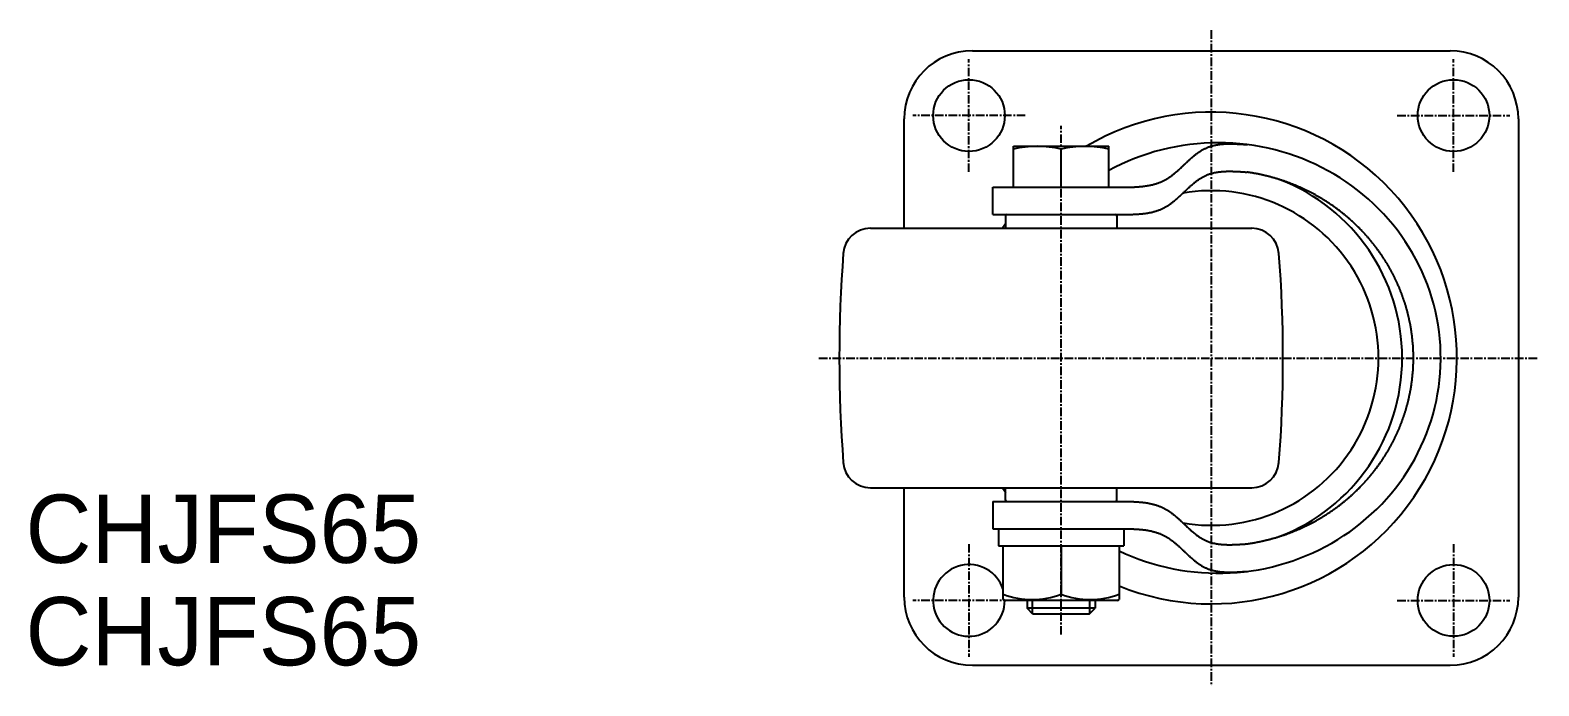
# Model space of a CAD drawing. Extents: x -3407 to -3186, y -317 to 74.
# Drawn here: x -3406.8 to -3185.7, y -316.5 to -220.5 of the extents above; entities that cross this region are included whole.
import ezdxf

# ---------------------------------------------------------------- set-up
doc = ezdxf.new("R2010")
doc.units = 0
doc.linetypes.add('CENTER', pattern=[2, 1.25, -0.25, 0.25, -0.25])
doc.layers.get('0').update_dxf_attribs({"linetype": 'CONTINUOUS'})
doc.layers.add('CENTER', color=1, linetype='CENTER')

msp = doc.modelspace()

# ---------------------------------------------------------------- linework, layer by layer
at = {"color": 7, "linetype": 'CONTINUOUS'}
for p, q in [((-3268.7, -223.54), (-3198.7, -223.54)), ((-3278.7, -249.54), (-3278.7, -233.54)), ((-3188.7, -233.54), (-3188.7, -303.54)), ((-3262.7, -237.54), (-3248.7, -237.54)), ((-3262.7, -237.54), (-3248.7, -237.54)), ((-3262.7, -243.54), (-3262.7, -237.54)), ((-3255.7, -243.54), (-3255.7, -237.97)), ((-3248.7, -243.54), (-3248.7, -237.54)), ((-3265.7, -243.54), (-3247.11, -243.54)), ((-3265.7, -247.54), (-3265.7, -243.54)), ((-3265.7, -247.54), (-3247.11, -247.54)), ((-3283.63, -249.54), (-3273.2, -249.54)), ((-3283.63, -249.54), (-3227.78, -249.54)), ((-3263.85, -247.74), (-3263.85, -249.54)), ((-3247.55, -247.74), (-3247.55, -249.54)), ((-3283.63, -287.54), (-3227.78, -287.54)), ((-3278.7, -303.54), (-3278.7, -287.54)), ((-3265.7, -289.54), (-3247.11, -289.54)), ((-3265.7, -289.54), (-3265.7, -293.54)), ((-3263.85, -289.34), (-3263.85, -287.54)), ((-3247.55, -289.34), (-3247.55, -287.54)), ((-3265.7, -293.54), (-3247.11, -293.54)), ((-3264.9, -293.54), (-3264.9, -296.04)), ((-3246.5, -293.54), (-3246.5, -296.04)), ((-3264.9, -296.04), (-3246.5, -296.04)), ((-3264.2, -303.89), (-3264.2, -296.04)), ((-3255.7, -296.04), (-3255.7, -303.13)), ((-3247.2, -296.04), (-3247.2, -303.89)), ((-3263.95, -304.04), (-3264.2, -303.89)), ((-3247.45, -304.04), (-3263.95, -304.04)), ((-3260.7, -304.04), (-3260.7, -305.16)), ((-3250.7, -304.04), (-3250.7, -305.16)), ((-3247.45, -304.04), (-3247.2, -303.89)), ((-3250.7, -305.16), (-3260.7, -305.16)), ((-3259.83, -306.04), (-3260.7, -305.16)), ((-3251.58, -306.04), (-3259.83, -306.04)), ((-3251.58, -306.04), (-3250.7, -305.16)), ((-3268.7, -313.54), (-3198.7, -313.54))]:
    msp.add_line(p, q, dxfattribs=at)
at = {"color": 3, "linetype": 'CONTINUOUS'}
for p, q in [((-3259.89, -305.98), (-3259.89, -304.04)), ((-3251.52, -304.04), (-3251.52, -305.98))]:
    msp.add_line(p, q, dxfattribs=at)
at = {"color": 7, "linetype": 'CONTINUOUS'}
msp.add_polyline3d([(-3247.2, -296.76, 0), (-3246.26, -297.19, 0), (-3245.3, -297.6, 0), (-3244.32, -297.98, 0), (-3243.34, -298.32, 0), (-3242.34, -298.64, 0), (-3241.34, -298.92, 0), (-3240.32, -299.18, 0), (-3239.3, -299.4, 0), (-3238.27, -299.59, 0), (-3237.23, -299.75, 0), (-3236.19, -299.87, 0), (-3235.15, -299.96, 0), (-3234.1, -300.02, 0), (-3233.05, -300.05, 0), (-3232, -300.05, 0), (-3230.95, -300.01, 0), (-3229.91, -299.94, 0), (-3228.87, -299.84, 0), (-3227.83, -299.7, 0), (-3226.79, -299.54, 0), (-3225.76, -299.34, 0), (-3224.74, -299.11, 0), (-3223.73, -298.84, 0), (-3222.73, -298.55, 0), (-3221.73, -298.22, 0), (-3220.75, -297.87, 0), (-3219.78, -297.48, 0), (-3218.83, -297.07, 0), (-3217.88, -296.62, 0), (-3216.96, -296.15, 0), (-3216.05, -295.64, 0), (-3215.15, -295.11, 0), (-3214.28, -294.55, 0), (-3213.42, -293.97, 0), (-3212.59, -293.36, 0), (-3211.77, -292.72, 0), (-3210.98, -292.06, 0), (-3210.21, -291.37, 0), (-3209.46, -290.66, 0), (-3208.73, -289.93, 0), (-3208.04, -289.17, 0), (-3207.36, -288.39, 0), (-3206.71, -287.6, 0), (-3206.09, -286.78, 0), (-3205.5, -285.94, 0), (-3204.94, -285.09, 0), (-3204.4, -284.22, 0), (-3203.89, -283.33, 0), (-3203.41, -282.43, 0), (-3202.97, -281.51, 0), (-3202.55, -280.58, 0), (-3202.17, -279.64, 0), (-3201.81, -278.68, 0), (-3201.49, -277.72, 0), (-3201.2, -276.75, 0), (-3200.95, -275.76, 0), (-3200.72, -274.77, 0), (-3200.53, -273.77, 0), (-3200.37, -272.77, 0), (-3200.25, -271.77, 0), (-3200.16, -270.76, 0), (-3200.1, -269.74, 0), (-3200.08, -268.73, 0), (-3200.09, -267.72, 0), (-3200.13, -266.7, 0), (-3200.21, -265.69, 0), (-3200.32, -264.69, 0), (-3200.47, -263.68, 0), (-3200.65, -262.68, 0), (-3200.86, -261.69, 0), (-3201.1, -260.7, 0), (-3201.38, -259.73, 0), (-3201.69, -258.76, 0), (-3202.03, -257.8, 0), (-3202.4, -256.85, 0), (-3202.81, -255.92, 0), (-3203.24, -255, 0), (-3203.71, -254.09, 0), (-3204.2, -253.19, 0), (-3204.73, -252.32, 0), (-3205.28, -251.46, 0), (-3205.86, -250.61, 0), (-3206.47, -249.79, 0), (-3207.11, -248.99, 0), (-3207.78, -248.2, 0), (-3208.47, -247.44, 0), (-3209.18, -246.69, 0), (-3209.92, -245.97, 0), (-3210.68, -245.28, 0), (-3211.47, -244.61, 0), (-3212.27, -243.96, 0), (-3213.1, -243.34, 0), (-3213.95, -242.74, 0), (-3214.82, -242.17, 0), (-3215.7, -241.63, 0), (-3216.61, -241.12, 0), (-3217.53, -240.63, 0), (-3218.46, -240.18, 0), (-3219.42, -239.75, 0), (-3220.38, -239.35, 0), (-3221.36, -238.98, 0), (-3222.35, -238.65, 0), (-3223.35, -238.34, 0), (-3224.36, -238.07, 0), (-3225.37, -237.82, 0), (-3226.4, -237.61, 0), (-3227.43, -237.43, 0), (-3228.47, -237.29, 0), (-3229.51, -237.17, 0), (-3230.56, -237.09, 0), (-3231.6, -237.04, 0), (-3232.65, -237.02, 0), (-3233.7, -237.04, 0), (-3234.75, -237.09, 0), (-3235.79, -237.17, 0), (-3236.84, -237.28, 0), (-3237.87, -237.42, 0), (-3238.91, -237.6, 0), (-3239.93, -237.81, 0), (-3240.95, -238.05, 0), (-3241.96, -238.32, 0), (-3242.96, -238.63, 0), (-3243.95, -238.96, 0), (-3244.93, -239.33, 0), (-3245.89, -239.72, 0), (-3246.85, -240.15, 0), (-3247.78, -240.61, 0), (-3248.7, -241.09, 0)], dxfattribs=at)
at = {"color": 7}
for points in [[(-3247.11, -243.54, 0), (-3247, -243.54, 0), (-3246.89, -243.54, 0), (-3246.78, -243.54, 0), (-3246.66, -243.53, 0), (-3246.55, -243.53, 0), (-3246.44, -243.53, 0), (-3246.33, -243.53, 0), (-3246.21, -243.53, 0), (-3246.1, -243.53, 0), (-3245.99, -243.53, 0), (-3245.88, -243.53, 0), (-3245.77, -243.52, 0), (-3245.65, -243.52, 0), (-3245.54, -243.52, 0), (-3245.43, -243.51, 0), (-3245.32, -243.51, 0), (-3245.21, -243.51, 0), (-3245.1, -243.5, 0), (-3244.99, -243.5, 0), (-3244.88, -243.49, 0), (-3244.77, -243.49, 0), (-3244.66, -243.48, 0), (-3244.55, -243.47, 0), (-3244.44, -243.47, 0), (-3244.33, -243.46, 0), (-3244.22, -243.45, 0), (-3244.11, -243.44, 0), (-3244, -243.43, 0), (-3243.89, -243.42, 0), (-3243.78, -243.41, 0), (-3243.68, -243.4, 0), (-3243.57, -243.38, 0), (-3243.46, -243.37, 0), (-3243.36, -243.35, 0), (-3243.25, -243.34, 0), (-3243.14, -243.32, 0), (-3243.04, -243.3, 0), (-3242.93, -243.29, 0), (-3242.83, -243.27, 0), (-3242.72, -243.25, 0), (-3242.62, -243.23, 0), (-3242.52, -243.2, 0), (-3242.41, -243.18, 0), (-3242.31, -243.16, 0), (-3242.21, -243.13, 0), (-3242.11, -243.1, 0), (-3242.01, -243.08, 0), (-3241.9, -243.05, 0), (-3241.8, -243.02, 0), (-3241.71, -242.99, 0), (-3241.61, -242.96, 0), (-3241.51, -242.92, 0), (-3241.41, -242.89, 0), (-3241.31, -242.85, 0), (-3241.21, -242.81, 0), (-3241.12, -242.77, 0), (-3241.02, -242.73, 0), (-3240.93, -242.69, 0), (-3240.83, -242.65, 0), (-3240.74, -242.6, 0), (-3240.65, -242.56, 0), (-3240.55, -242.51, 0), (-3240.46, -242.46, 0), (-3240.37, -242.41, 0), (-3240.28, -242.36, 0), (-3240.19, -242.3, 0), (-3240.1, -242.25, 0), (-3240.01, -242.19, 0), (-3239.92, -242.13, 0), (-3239.84, -242.07, 0), (-3239.75, -242.01, 0), (-3239.66, -241.95, 0), (-3239.58, -241.89, 0), (-3239.49, -241.82, 0), (-3239.4, -241.76, 0), (-3239.32, -241.69, 0), (-3239.24, -241.63, 0), (-3239.15, -241.56, 0), (-3239.07, -241.49, 0), (-3238.98, -241.42, 0), (-3238.9, -241.35, 0), (-3238.82, -241.28, 0), (-3238.74, -241.21, 0), (-3238.65, -241.14, 0), (-3238.57, -241.06, 0), (-3238.49, -240.99, 0), (-3238.41, -240.92, 0), (-3238.33, -240.84, 0), (-3238.25, -240.77, 0), (-3238.17, -240.69, 0), (-3238.08, -240.62, 0), (-3238, -240.54, 0), (-3237.92, -240.47, 0), (-3237.84, -240.39, 0), (-3237.76, -240.32, 0), (-3237.68, -240.24, 0), (-3237.6, -240.17, 0), (-3237.52, -240.09, 0), (-3237.44, -240.02, 0), (-3237.36, -239.94, 0), (-3237.28, -239.87, 0), (-3237.2, -239.79, 0), (-3237.12, -239.72, 0), (-3237.04, -239.64, 0), (-3236.96, -239.57, 0), (-3236.88, -239.49, 0), (-3236.8, -239.42, 0), (-3236.71, -239.35, 0), (-3236.63, -239.28, 0), (-3236.55, -239.2, 0), (-3236.47, -239.13, 0), (-3236.39, -239.06, 0), (-3236.3, -238.99, 0), (-3236.22, -238.93, 0), (-3236.14, -238.86, 0), (-3236.05, -238.79, 0), (-3235.97, -238.72, 0), (-3235.89, -238.66, 0), (-3235.8, -238.6, 0), (-3235.72, -238.53, 0), (-3235.63, -238.47, 0), (-3235.54, -238.41, 0), (-3235.46, -238.35, 0), (-3235.37, -238.29, 0), (-3235.28, -238.24, 0), (-3235.19, -238.18, 0), (-3235.11, -238.13, 0), (-3235.02, -238.07, 0), (-3234.93, -238.02, 0), (-3234.84, -237.97, 0), (-3234.74, -237.93, 0), (-3234.65, -237.88, 0), (-3234.56, -237.84, 0), (-3234.47, -237.79, 0), (-3234.37, -237.75, 0), (-3234.28, -237.71, 0), (-3234.18, -237.68, 0), (-3234.09, -237.64, 0), (-3233.99, -237.6, 0), (-3233.89, -237.57, 0), (-3233.8, -237.54, 0), (-3233.7, -237.51, 0), (-3233.6, -237.48, 0), (-3233.5, -237.46, 0), (-3233.4, -237.43, 0), (-3233.3, -237.41, 0), (-3233.2, -237.38, 0), (-3233.1, -237.36, 0), (-3232.99, -237.34, 0), (-3232.89, -237.32, 0), (-3232.79, -237.31, 0), (-3232.68, -237.29, 0), (-3232.58, -237.28, 0), (-3232.47, -237.26, 0), (-3232.37, -237.25, 0), (-3232.26, -237.24, 0), (-3232.16, -237.23, 0), (-3232.05, -237.22, 0), (-3231.94, -237.21, 0), (-3231.84, -237.2, 0), (-3231.73, -237.2, 0), (-3231.62, -237.19, 0), (-3231.51, -237.19, 0), (-3231.4, -237.18, 0), (-3231.3, -237.18, 0), (-3231.19, -237.18, 0), (-3231.08, -237.18, 0), (-3230.97, -237.18, 0), (-3230.86, -237.18, 0), (-3230.75, -237.18, 0), (-3230.63, -237.18, 0), (-3230.52, -237.18, 0), (-3230.41, -237.19, 0), (-3230.3, -237.19, 0), (-3230.19, -237.19, 0), (-3230.08, -237.2, 0), (-3229.96, -237.2, 0), (-3229.85, -237.21, 0), (-3229.74, -237.21, 0), (-3229.63, -237.22, 0), (-3229.51, -237.22, 0), (-3229.4, -237.23, 0), (-3229.29, -237.24, 0), (-3229.18, -237.24, 0), (-3229.06, -237.25, 0), (-3228.95, -237.26, 0), (-3228.84, -237.27, 0), (-3228.72, -237.27, 0), (-3228.61, -237.28, 0), (-3228.5, -237.29, 0), (-3228.38, -237.3, 0)], [(-3247.11, -247.54, 0), (-3247, -247.54, 0), (-3246.89, -247.54, 0), (-3246.78, -247.54, 0), (-3246.67, -247.54, 0), (-3246.55, -247.53, 0), (-3246.44, -247.53, 0), (-3246.33, -247.53, 0), (-3246.22, -247.53, 0), (-3246.11, -247.53, 0), (-3245.99, -247.53, 0), (-3245.88, -247.53, 0), (-3245.77, -247.52, 0), (-3245.66, -247.52, 0), (-3245.55, -247.52, 0), (-3245.44, -247.52, 0), (-3245.33, -247.51, 0), (-3245.22, -247.51, 0), (-3245.11, -247.5, 0), (-3244.99, -247.5, 0), (-3244.88, -247.49, 0), (-3244.77, -247.49, 0), (-3244.66, -247.48, 0), (-3244.56, -247.47, 0), (-3244.45, -247.47, 0), (-3244.34, -247.46, 0), (-3244.23, -247.45, 0), (-3244.12, -247.44, 0), (-3244.01, -247.43, 0), (-3243.9, -247.42, 0), (-3243.8, -247.41, 0), (-3243.69, -247.4, 0), (-3243.58, -247.38, 0), (-3243.47, -247.37, 0), (-3243.37, -247.36, 0), (-3243.26, -247.34, 0), (-3243.16, -247.32, 0), (-3243.05, -247.31, 0), (-3242.95, -247.29, 0), (-3242.84, -247.27, 0), (-3242.74, -247.25, 0), (-3242.63, -247.23, 0), (-3242.53, -247.21, 0), (-3242.43, -247.19, 0), (-3242.33, -247.16, 0), (-3242.22, -247.14, 0), (-3242.12, -247.11, 0), (-3242.02, -247.08, 0), (-3241.92, -247.05, 0), (-3241.82, -247.03, 0), (-3241.72, -246.99, 0), (-3241.62, -246.96, 0), (-3241.53, -246.93, 0), (-3241.43, -246.89, 0), (-3241.33, -246.86, 0), (-3241.23, -246.82, 0), (-3241.14, -246.78, 0), (-3241.04, -246.74, 0), (-3240.95, -246.7, 0), (-3240.85, -246.66, 0), (-3240.76, -246.61, 0), (-3240.67, -246.57, 0), (-3240.57, -246.52, 0), (-3240.48, -246.47, 0), (-3240.39, -246.42, 0), (-3240.3, -246.37, 0), (-3240.21, -246.31, 0), (-3240.12, -246.26, 0), (-3240.03, -246.2, 0), (-3239.95, -246.15, 0), (-3239.86, -246.09, 0), (-3239.77, -246.03, 0), (-3239.68, -245.97, 0), (-3239.6, -245.9, 0), (-3239.51, -245.84, 0), (-3239.43, -245.78, 0), (-3239.34, -245.71, 0), (-3239.26, -245.64, 0), (-3239.18, -245.58, 0), (-3239.09, -245.51, 0), (-3239.01, -245.44, 0), (-3238.93, -245.37, 0), (-3238.84, -245.3, 0), (-3238.76, -245.23, 0), (-3238.68, -245.16, 0), (-3238.6, -245.08, 0), (-3238.52, -245.01, 0), (-3238.44, -244.94, 0), (-3238.35, -244.86, 0), (-3238.27, -244.79, 0), (-3238.19, -244.72, 0), (-3238.11, -244.64, 0), (-3238.03, -244.57, 0), (-3237.95, -244.49, 0), (-3237.87, -244.41, 0), (-3237.79, -244.34, 0), (-3237.71, -244.26, 0), (-3237.63, -244.19, 0), (-3237.55, -244.11, 0), (-3237.47, -244.04, 0), (-3237.39, -243.96, 0), (-3237.31, -243.89, 0), (-3237.23, -243.81, 0), (-3237.15, -243.74, 0), (-3237.07, -243.66, 0), (-3236.99, -243.59, 0), (-3236.91, -243.52, 0), (-3236.83, -243.44, 0), (-3236.75, -243.37, 0), (-3236.67, -243.3, 0), (-3236.58, -243.23, 0), (-3236.5, -243.16, 0), (-3236.42, -243.09, 0), (-3236.34, -243.02, 0), (-3236.26, -242.95, 0), (-3236.17, -242.88, 0), (-3236.09, -242.81, 0), (-3236.01, -242.75, 0), (-3235.92, -242.68, 0), (-3235.84, -242.62, 0), (-3235.75, -242.56, 0), (-3235.67, -242.49, 0), (-3235.58, -242.43, 0), (-3235.5, -242.37, 0), (-3235.41, -242.32, 0), (-3235.32, -242.26, 0), (-3235.24, -242.2, 0), (-3235.15, -242.15, 0), (-3235.06, -242.1, 0), (-3234.97, -242.04, 0), (-3234.88, -242, 0), (-3234.79, -241.95, 0), (-3234.7, -241.9, 0), (-3234.61, -241.86, 0), (-3234.51, -241.81, 0), (-3234.42, -241.77, 0), (-3234.33, -241.73, 0), (-3234.23, -241.69, 0), (-3234.14, -241.66, 0), (-3234.04, -241.62, 0), (-3233.94, -241.59, 0), (-3233.85, -241.56, 0), (-3233.75, -241.53, 0), (-3233.65, -241.5, 0), (-3233.55, -241.47, 0), (-3233.45, -241.45, 0), (-3233.35, -241.43, 0), (-3233.25, -241.4, 0), (-3233.15, -241.38, 0), (-3233.05, -241.36, 0), (-3232.94, -241.34, 0), (-3232.84, -241.33, 0), (-3232.74, -241.31, 0), (-3232.63, -241.29, 0), (-3232.53, -241.28, 0), (-3232.43, -241.27, 0), (-3232.32, -241.26, 0), (-3232.21, -241.25, 0), (-3232.11, -241.24, 0), (-3232, -241.23, 0), (-3231.9, -241.22, 0), (-3231.79, -241.22, 0), (-3231.68, -241.21, 0), (-3231.57, -241.21, 0), (-3231.46, -241.2, 0), (-3231.36, -241.2, 0), (-3231.25, -241.2, 0), (-3231.14, -241.2, 0), (-3231.03, -241.2, 0), (-3230.92, -241.2, 0), (-3230.81, -241.2, 0), (-3230.7, -241.2, 0), (-3230.59, -241.2, 0), (-3230.48, -241.21, 0), (-3230.37, -241.21, 0), (-3230.25, -241.21, 0), (-3230.14, -241.22, 0), (-3230.03, -241.22, 0), (-3229.92, -241.23, 0), (-3229.81, -241.24, 0), (-3229.69, -241.24, 0), (-3229.58, -241.25, 0), (-3229.47, -241.25, 0), (-3229.36, -241.26, 0), (-3229.24, -241.27, 0), (-3229.13, -241.28, 0), (-3229.02, -241.28, 0), (-3228.91, -241.29, 0), (-3228.79, -241.3, 0), (-3228.68, -241.31, 0), (-3228.57, -241.32, 0), (-3228.45, -241.32, 0)], [(-3228.46, -295.75, 0), (-3228.35, -295.74, 0), (-3228.25, -295.72, 0), (-3228.14, -295.7, 0), (-3228.04, -295.69, 0), (-3227.93, -295.67, 0), (-3227.83, -295.65, 0), (-3227.72, -295.64, 0), (-3227.62, -295.62, 0), (-3227.51, -295.6, 0), (-3227.41, -295.58, 0), (-3227.3, -295.56, 0), (-3227.2, -295.54, 0), (-3227.09, -295.52, 0), (-3226.99, -295.5, 0), (-3226.89, -295.48, 0), (-3226.78, -295.46, 0), (-3226.68, -295.44, 0), (-3226.57, -295.42, 0), (-3226.47, -295.4, 0), (-3226.36, -295.37, 0), (-3226.26, -295.35, 0), (-3226.16, -295.33, 0), (-3226.05, -295.3, 0), (-3225.95, -295.28, 0), (-3225.85, -295.26, 0), (-3225.74, -295.23, 0), (-3225.64, -295.21, 0), (-3225.54, -295.18, 0), (-3225.43, -295.15, 0), (-3225.33, -295.13, 0), (-3225.23, -295.1, 0), (-3225.12, -295.07, 0), (-3225.02, -295.05, 0), (-3224.92, -295.02, 0), (-3224.82, -294.99, 0), (-3224.71, -294.96, 0), (-3224.61, -294.94, 0), (-3224.51, -294.91, 0), (-3224.41, -294.88, 0), (-3224.3, -294.85, 0), (-3224.2, -294.82, 0), (-3224.1, -294.79, 0), (-3224, -294.75, 0), (-3223.9, -294.72, 0), (-3223.8, -294.69, 0), (-3223.7, -294.66, 0), (-3223.59, -294.63, 0), (-3223.49, -294.6, 0), (-3223.39, -294.56, 0), (-3223.29, -294.53, 0), (-3223.19, -294.5, 0), (-3223.09, -294.46, 0), (-3222.99, -294.43, 0), (-3222.89, -294.39, 0), (-3222.79, -294.36, 0), (-3222.69, -294.32, 0), (-3222.59, -294.28, 0), (-3222.49, -294.25, 0), (-3222.39, -294.21, 0), (-3222.29, -294.17, 0), (-3222.19, -294.14, 0), (-3222.09, -294.1, 0), (-3222, -294.06, 0), (-3221.9, -294.02, 0), (-3221.8, -293.98, 0), (-3221.7, -293.94, 0), (-3221.6, -293.9, 0), (-3221.5, -293.87, 0), (-3221.41, -293.82, 0), (-3221.31, -293.78, 0), (-3221.21, -293.74, 0), (-3221.11, -293.7, 0), (-3221.01, -293.66, 0), (-3220.92, -293.62, 0), (-3220.82, -293.58, 0), (-3220.72, -293.53, 0), (-3220.63, -293.49, 0), (-3220.53, -293.45, 0), (-3220.43, -293.4, 0), (-3220.34, -293.36, 0), (-3220.24, -293.31, 0), (-3220.15, -293.27, 0), (-3220.05, -293.23, 0), (-3219.96, -293.18, 0), (-3219.86, -293.13, 0), (-3219.77, -293.09, 0), (-3219.67, -293.04, 0), (-3219.58, -293, 0), (-3219.48, -292.95, 0), (-3219.39, -292.9, 0), (-3219.29, -292.85, 0), (-3219.2, -292.8, 0), (-3219.1, -292.76, 0), (-3219.01, -292.71, 0), (-3218.92, -292.66, 0), (-3218.82, -292.61, 0), (-3218.73, -292.56, 0), (-3218.64, -292.51, 0), (-3218.55, -292.46, 0), (-3218.45, -292.41, 0), (-3218.36, -292.36, 0), (-3218.27, -292.31, 0), (-3218.18, -292.25, 0), (-3218.09, -292.2, 0), (-3217.99, -292.15, 0), (-3217.9, -292.1, 0), (-3217.81, -292.04, 0), (-3217.72, -291.99, 0), (-3217.63, -291.94, 0), (-3217.54, -291.88, 0), (-3217.45, -291.83, 0), (-3217.36, -291.77, 0), (-3217.27, -291.72, 0), (-3217.18, -291.66, 0), (-3217.09, -291.61, 0), (-3217, -291.55, 0), (-3216.91, -291.5, 0), (-3216.83, -291.44, 0), (-3216.74, -291.38, 0), (-3216.65, -291.32, 0), (-3216.56, -291.27, 0), (-3216.47, -291.21, 0), (-3216.39, -291.15, 0), (-3216.3, -291.09, 0), (-3216.21, -291.03, 0), (-3216.12, -290.98, 0), (-3216.04, -290.92, 0), (-3215.95, -290.86, 0), (-3215.87, -290.8, 0), (-3215.78, -290.74, 0), (-3215.69, -290.68, 0), (-3215.61, -290.61, 0), (-3215.52, -290.55, 0), (-3215.44, -290.49, 0), (-3215.35, -290.43, 0), (-3215.27, -290.37, 0), (-3215.18, -290.31, 0), (-3215.1, -290.24, 0), (-3215.02, -290.18, 0), (-3214.93, -290.12, 0), (-3214.85, -290.05, 0), (-3214.77, -289.99, 0), (-3214.68, -289.92, 0), (-3214.6, -289.86, 0), (-3214.52, -289.8, 0), (-3214.44, -289.73, 0), (-3214.36, -289.66, 0), (-3214.27, -289.6, 0), (-3214.19, -289.53, 0), (-3214.11, -289.47, 0), (-3214.03, -289.4, 0), (-3213.95, -289.33, 0), (-3213.87, -289.27, 0), (-3213.79, -289.2, 0), (-3213.71, -289.13, 0), (-3213.63, -289.06, 0), (-3213.55, -289, 0), (-3213.47, -288.93, 0), (-3213.4, -288.86, 0), (-3213.32, -288.79, 0), (-3213.24, -288.72, 0), (-3213.16, -288.65, 0), (-3213.08, -288.58, 0), (-3213.01, -288.51, 0), (-3212.93, -288.44, 0), (-3212.85, -288.37, 0), (-3212.78, -288.3, 0), (-3212.7, -288.23, 0), (-3212.63, -288.15, 0), (-3212.55, -288.08, 0), (-3212.47, -288.01, 0), (-3212.4, -287.94, 0), (-3212.32, -287.87, 0), (-3212.25, -287.79, 0), (-3212.18, -287.72, 0), (-3212.1, -287.65, 0), (-3212.03, -287.57, 0), (-3211.96, -287.5, 0), (-3211.88, -287.43, 0), (-3211.81, -287.35, 0), (-3211.74, -287.28, 0), (-3211.67, -287.2, 0), (-3211.59, -287.13, 0), (-3211.52, -287.05, 0), (-3211.45, -286.98, 0), (-3211.38, -286.9, 0), (-3211.31, -286.82, 0), (-3211.24, -286.75, 0), (-3211.17, -286.67, 0), (-3211.1, -286.59, 0), (-3211.03, -286.52, 0), (-3210.96, -286.44, 0), (-3210.89, -286.36, 0), (-3210.82, -286.28, 0), (-3210.75, -286.21, 0), (-3210.69, -286.13, 0), (-3210.62, -286.05, 0), (-3210.55, -285.97, 0), (-3210.48, -285.89, 0), (-3210.42, -285.81, 0), (-3210.35, -285.73, 0), (-3210.28, -285.65, 0), (-3210.22, -285.57, 0), (-3210.15, -285.49, 0), (-3210.09, -285.41, 0), (-3210.02, -285.33, 0), (-3209.96, -285.25, 0), (-3209.89, -285.17, 0), (-3209.83, -285.09, 0), (-3209.77, -285.01, 0), (-3209.7, -284.92, 0), (-3209.64, -284.84, 0), (-3209.58, -284.76, 0), (-3209.52, -284.68, 0), (-3209.45, -284.6, 0), (-3209.39, -284.51, 0), (-3209.33, -284.43, 0), (-3209.27, -284.35, 0), (-3209.21, -284.26, 0), (-3209.15, -284.18, 0), (-3209.09, -284.09, 0), (-3209.03, -284.01, 0), (-3208.97, -283.93, 0), (-3208.91, -283.84, 0), (-3208.85, -283.76, 0), (-3208.79, -283.67, 0), (-3208.73, -283.59, 0), (-3208.68, -283.5, 0), (-3208.62, -283.42, 0), (-3208.56, -283.33, 0), (-3208.51, -283.24, 0), (-3208.45, -283.16, 0), (-3208.39, -283.07, 0), (-3208.34, -282.98, 0), (-3208.28, -282.9, 0), (-3208.23, -282.81, 0), (-3208.17, -282.72, 0), (-3208.12, -282.63, 0), (-3208.06, -282.55, 0), (-3208.01, -282.46, 0), (-3207.96, -282.37, 0), (-3207.9, -282.28, 0), (-3207.85, -282.19, 0), (-3207.8, -282.11, 0), (-3207.75, -282.02, 0), (-3207.69, -281.93, 0), (-3207.64, -281.84, 0), (-3207.59, -281.75, 0), (-3207.54, -281.66, 0), (-3207.49, -281.57, 0), (-3207.44, -281.48, 0), (-3207.39, -281.39, 0), (-3207.34, -281.3, 0), (-3207.29, -281.21, 0), (-3207.24, -281.12, 0), (-3207.2, -281.03, 0), (-3207.15, -280.94, 0), (-3207.1, -280.85, 0), (-3207.05, -280.76, 0), (-3207.01, -280.67, 0), (-3206.96, -280.57, 0), (-3206.91, -280.48, 0), (-3206.87, -280.39, 0), (-3206.82, -280.3, 0), (-3206.78, -280.21, 0), (-3206.73, -280.12, 0), (-3206.69, -280.02, 0), (-3206.64, -279.93, 0), (-3206.6, -279.84, 0), (-3206.56, -279.74, 0), (-3206.51, -279.65, 0), (-3206.47, -279.56, 0), (-3206.43, -279.46, 0), (-3206.39, -279.37, 0), (-3206.35, -279.28, 0), (-3206.31, -279.18, 0), (-3206.26, -279.09, 0), (-3206.22, -279, 0), (-3206.18, -278.9, 0), (-3206.14, -278.81, 0), (-3206.11, -278.71, 0), (-3206.07, -278.62, 0), (-3206.03, -278.52, 0), (-3205.99, -278.43, 0), (-3205.95, -278.33, 0), (-3205.91, -278.24, 0), (-3205.88, -278.14, 0), (-3205.84, -278.05, 0), (-3205.8, -277.95, 0), (-3205.77, -277.86, 0), (-3205.73, -277.76, 0), (-3205.7, -277.67, 0), (-3205.66, -277.57, 0), (-3205.63, -277.47, 0), (-3205.59, -277.38, 0), (-3205.56, -277.28, 0), (-3205.53, -277.18, 0), (-3205.49, -277.09, 0), (-3205.46, -276.99, 0), (-3205.43, -276.89, 0), (-3205.4, -276.8, 0), (-3205.37, -276.7, 0), (-3205.33, -276.6, 0), (-3205.3, -276.5, 0), (-3205.27, -276.41, 0), (-3205.24, -276.31, 0), (-3205.21, -276.21, 0), (-3205.18, -276.12, 0), (-3205.15, -276.02, 0), (-3205.13, -275.92, 0), (-3205.1, -275.82, 0), (-3205.07, -275.72, 0), (-3205.04, -275.62, 0), (-3205.02, -275.53, 0), (-3204.99, -275.43, 0), (-3204.96, -275.33, 0), (-3204.94, -275.23, 0), (-3204.91, -275.13, 0), (-3204.89, -275.03, 0), (-3204.86, -274.94, 0), (-3204.84, -274.84, 0), (-3204.81, -274.74, 0), (-3204.79, -274.64, 0), (-3204.77, -274.54, 0), (-3204.74, -274.44, 0), (-3204.72, -274.34, 0), (-3204.7, -274.24, 0), (-3204.68, -274.14, 0), (-3204.66, -274.04, 0), (-3204.64, -273.94, 0), (-3204.61, -273.84, 0), (-3204.59, -273.74, 0), (-3204.57, -273.64, 0), (-3204.56, -273.54, 0), (-3204.54, -273.44, 0), (-3204.52, -273.34, 0), (-3204.5, -273.24, 0), (-3204.48, -273.14, 0), (-3204.46, -273.04, 0), (-3204.45, -272.94, 0), (-3204.43, -272.84, 0), (-3204.41, -272.74, 0), (-3204.4, -272.64, 0), (-3204.38, -272.54, 0), (-3204.37, -272.44, 0), (-3204.35, -272.34, 0), (-3204.34, -272.24, 0), (-3204.32, -272.14, 0), (-3204.31, -272.04, 0), (-3204.3, -271.94, 0), (-3204.28, -271.83, 0), (-3204.27, -271.73, 0), (-3204.26, -271.63, 0), (-3204.25, -271.53, 0), (-3204.24, -271.43, 0), (-3204.23, -271.33, 0), (-3204.21, -271.23, 0), (-3204.2, -271.13, 0), (-3204.19, -271.03, 0), (-3204.19, -270.93, 0), (-3204.18, -270.82, 0), (-3204.17, -270.72, 0), (-3204.16, -270.62, 0), (-3204.15, -270.52, 0), (-3204.14, -270.42, 0), (-3204.14, -270.32, 0), (-3204.13, -270.22, 0), (-3204.12, -270.12, 0), (-3204.12, -270.01, 0), (-3204.11, -269.91, 0), (-3204.11, -269.81, 0), (-3204.1, -269.71, 0), (-3204.1, -269.61, 0), (-3204.1, -269.51, 0), (-3204.09, -269.4, 0), (-3204.09, -269.3, 0), (-3204.09, -269.2, 0), (-3204.08, -269.1, 0), (-3204.08, -269, 0), (-3204.08, -268.9, 0), (-3204.08, -268.8, 0), (-3204.08, -268.69, 0), (-3204.08, -268.59, 0), (-3204.08, -268.49, 0), (-3204.08, -268.39, 0), (-3204.08, -268.29, 0), (-3204.08, -268.19, 0), (-3204.08, -268.08, 0), (-3204.08, -267.98, 0), (-3204.09, -267.88, 0), (-3204.09, -267.78, 0), (-3204.09, -267.68, 0), (-3204.1, -267.58, 0), (-3204.1, -267.47, 0), (-3204.1, -267.37, 0), (-3204.11, -267.27, 0), (-3204.11, -267.17, 0), (-3204.12, -267.07, 0), (-3204.12, -266.97, 0), (-3204.13, -266.87, 0), (-3204.14, -266.76, 0), (-3204.14, -266.66, 0), (-3204.15, -266.56, 0), (-3204.16, -266.46, 0), (-3204.17, -266.36, 0), (-3204.18, -266.26, 0), (-3204.19, -266.16, 0), (-3204.19, -266.06, 0), (-3204.2, -265.95, 0), (-3204.21, -265.85, 0), (-3204.23, -265.75, 0), (-3204.24, -265.65, 0), (-3204.25, -265.55, 0), (-3204.26, -265.45, 0), (-3204.27, -265.35, 0), (-3204.28, -265.25, 0), (-3204.3, -265.14, 0), (-3204.31, -265.05, 0), (-3204.32, -264.94, 0), (-3204.34, -264.84, 0), (-3204.35, -264.74, 0), (-3204.37, -264.64, 0), (-3204.38, -264.54, 0), (-3204.4, -264.44, 0), (-3204.41, -264.34, 0), (-3204.43, -264.24, 0), (-3204.45, -264.14, 0), (-3204.46, -264.04, 0), (-3204.48, -263.94, 0), (-3204.5, -263.84, 0), (-3204.52, -263.74, 0), (-3204.53, -263.64, 0), (-3204.55, -263.54, 0), (-3204.57, -263.44, 0), (-3204.59, -263.34, 0), (-3204.61, -263.24, 0), (-3204.63, -263.14, 0), (-3204.65, -263.04, 0), (-3204.68, -262.94, 0), (-3204.7, -262.84, 0), (-3204.72, -262.74, 0), (-3204.74, -262.64, 0), (-3204.76, -262.54, 0), (-3204.79, -262.44, 0), (-3204.81, -262.34, 0), (-3204.84, -262.25, 0), (-3204.86, -262.15, 0), (-3204.88, -262.05, 0), (-3204.91, -261.95, 0), (-3204.94, -261.85, 0), (-3204.96, -261.75, 0), (-3204.99, -261.65, 0), (-3205.01, -261.56, 0), (-3205.04, -261.46, 0), (-3205.07, -261.36, 0), (-3205.1, -261.26, 0), (-3205.12, -261.16, 0), (-3205.15, -261.06, 0), (-3205.18, -260.97, 0), (-3205.21, -260.87, 0), (-3205.24, -260.77, 0), (-3205.27, -260.67, 0), (-3205.3, -260.58, 0), (-3205.33, -260.48, 0), (-3205.36, -260.38, 0), (-3205.4, -260.29, 0), (-3205.43, -260.19, 0), (-3205.46, -260.09, 0), (-3205.49, -259.99, 0), (-3205.53, -259.9, 0), (-3205.56, -259.8, 0), (-3205.59, -259.7, 0), (-3205.63, -259.61, 0), (-3205.66, -259.51, 0), (-3205.7, -259.42, 0), (-3205.73, -259.32, 0), (-3205.77, -259.23, 0), (-3205.8, -259.13, 0), (-3205.84, -259.03, 0), (-3205.88, -258.94, 0), (-3205.91, -258.84, 0), (-3205.95, -258.75, 0), (-3205.99, -258.65, 0), (-3206.03, -258.56, 0), (-3206.06, -258.46, 0), (-3206.1, -258.37, 0), (-3206.14, -258.27, 0), (-3206.18, -258.18, 0), (-3206.22, -258.08, 0), (-3206.26, -257.99, 0), (-3206.3, -257.9, 0), (-3206.35, -257.8, 0), (-3206.39, -257.71, 0), (-3206.43, -257.62, 0), (-3206.47, -257.52, 0), (-3206.51, -257.43, 0), (-3206.56, -257.34, 0), (-3206.6, -257.24, 0), (-3206.64, -257.15, 0), (-3206.69, -257.06, 0), (-3206.73, -256.97, 0), (-3206.78, -256.87, 0), (-3206.82, -256.78, 0), (-3206.87, -256.69, 0), (-3206.91, -256.6, 0), (-3206.96, -256.51, 0), (-3207, -256.42, 0), (-3207.05, -256.32, 0), (-3207.1, -256.23, 0), (-3207.15, -256.14, 0), (-3207.19, -256.05, 0), (-3207.24, -255.96, 0), (-3207.29, -255.87, 0), (-3207.34, -255.78, 0), (-3207.39, -255.69, 0), (-3207.44, -255.6, 0), (-3207.49, -255.51, 0), (-3207.54, -255.42, 0), (-3207.59, -255.33, 0), (-3207.64, -255.24, 0), (-3207.69, -255.15, 0), (-3207.74, -255.06, 0), (-3207.8, -254.97, 0), (-3207.85, -254.89, 0), (-3207.9, -254.8, 0), (-3207.95, -254.71, 0), (-3208.01, -254.62, 0), (-3208.06, -254.53, 0), (-3208.11, -254.45, 0), (-3208.17, -254.36, 0), (-3208.22, -254.27, 0), (-3208.28, -254.18, 0), (-3208.33, -254.1, 0), (-3208.39, -254.01, 0), (-3208.45, -253.92, 0), (-3208.5, -253.84, 0), (-3208.56, -253.75, 0), (-3208.62, -253.67, 0), (-3208.67, -253.58, 0), (-3208.73, -253.5, 0), (-3208.79, -253.41, 0), (-3208.85, -253.32, 0), (-3208.91, -253.24, 0), (-3208.97, -253.16, 0), (-3209.03, -253.07, 0), (-3209.09, -252.99, 0), (-3209.15, -252.9, 0), (-3209.21, -252.82, 0), (-3209.27, -252.74, 0), (-3209.33, -252.65, 0), (-3209.39, -252.57, 0), (-3209.45, -252.49, 0), (-3209.51, -252.4, 0), (-3209.58, -252.32, 0), (-3209.64, -252.24, 0), (-3209.7, -252.16, 0), (-3209.76, -252.07, 0), (-3209.83, -251.99, 0), (-3209.89, -251.91, 0), (-3209.96, -251.83, 0), (-3210.02, -251.75, 0), (-3210.09, -251.67, 0), (-3210.15, -251.59, 0), (-3210.22, -251.51, 0), (-3210.28, -251.43, 0), (-3210.35, -251.35, 0), (-3210.41, -251.27, 0), (-3210.48, -251.19, 0), (-3210.55, -251.11, 0), (-3210.62, -251.03, 0), (-3210.68, -250.95, 0), (-3210.75, -250.88, 0), (-3210.82, -250.8, 0), (-3210.89, -250.72, 0), (-3210.96, -250.64, 0), (-3211.03, -250.56, 0), (-3211.1, -250.49, 0), (-3211.17, -250.41, 0), (-3211.24, -250.33, 0), (-3211.31, -250.26, 0), (-3211.38, -250.18, 0), (-3211.45, -250.1, 0), (-3211.52, -250.03, 0), (-3211.59, -249.95, 0), (-3211.66, -249.88, 0), (-3211.73, -249.8, 0), (-3211.81, -249.73, 0), (-3211.88, -249.65, 0), (-3211.95, -249.58, 0), (-3212.03, -249.51, 0), (-3212.1, -249.43, 0), (-3212.17, -249.36, 0), (-3212.25, -249.29, 0), (-3212.32, -249.21, 0), (-3212.4, -249.14, 0), (-3212.47, -249.07, 0), (-3212.55, -249, 0), (-3212.62, -248.92, 0), (-3212.7, -248.85, 0), (-3212.77, -248.78, 0), (-3212.85, -248.71, 0), (-3212.93, -248.64, 0), (-3213, -248.57, 0), (-3213.08, -248.5, 0), (-3213.16, -248.43, 0), (-3213.24, -248.36, 0), (-3213.31, -248.29, 0), (-3213.39, -248.22, 0), (-3213.47, -248.15, 0), (-3213.55, -248.08, 0), (-3213.63, -248.02, 0), (-3213.71, -247.95, 0), (-3213.79, -247.88, 0), (-3213.87, -247.81, 0), (-3213.95, -247.75, 0), (-3214.03, -247.68, 0), (-3214.11, -247.61, 0), (-3214.19, -247.55, 0), (-3214.27, -247.48, 0), (-3214.35, -247.41, 0), (-3214.43, -247.35, 0), (-3214.52, -247.28, 0), (-3214.6, -247.22, 0), (-3214.68, -247.16, 0), (-3214.76, -247.09, 0), (-3214.85, -247.03, 0), (-3214.93, -246.96, 0), (-3215.01, -246.9, 0), (-3215.1, -246.84, 0), (-3215.18, -246.78, 0), (-3215.27, -246.71, 0), (-3215.35, -246.65, 0), (-3215.43, -246.59, 0), (-3215.52, -246.53, 0), (-3215.6, -246.47, 0), (-3215.69, -246.41, 0), (-3215.78, -246.34, 0), (-3215.86, -246.28, 0), (-3215.95, -246.22, 0), (-3216.03, -246.16, 0), (-3216.12, -246.1, 0), (-3216.21, -246.05, 0), (-3216.29, -245.99, 0), (-3216.38, -245.93, 0), (-3216.47, -245.87, 0), (-3216.56, -245.81, 0), (-3216.64, -245.75, 0), (-3216.73, -245.7, 0), (-3216.82, -245.64, 0), (-3216.91, -245.58, 0), (-3217, -245.53, 0), (-3217.09, -245.47, 0), (-3217.18, -245.42, 0), (-3217.27, -245.36, 0), (-3217.36, -245.31, 0), (-3217.45, -245.25, 0), (-3217.54, -245.2, 0), (-3217.63, -245.14, 0), (-3217.72, -245.09, 0), (-3217.81, -245.04, 0), (-3217.9, -244.98, 0), (-3217.99, -244.93, 0), (-3218.08, -244.88, 0), (-3218.17, -244.83, 0), (-3218.27, -244.77, 0), (-3218.36, -244.72, 0), (-3218.45, -244.67, 0), (-3218.54, -244.62, 0), (-3218.63, -244.57, 0), (-3218.73, -244.52, 0), (-3218.82, -244.47, 0), (-3218.91, -244.42, 0), (-3219.01, -244.37, 0), (-3219.1, -244.32, 0), (-3219.19, -244.27, 0), (-3219.29, -244.23, 0), (-3219.38, -244.18, 0), (-3219.48, -244.13, 0), (-3219.57, -244.08, 0), (-3219.67, -244.04, 0), (-3219.76, -243.99, 0), (-3219.86, -243.94, 0), (-3219.95, -243.9, 0), (-3220.05, -243.85, 0), (-3220.14, -243.81, 0), (-3220.24, -243.76, 0), (-3220.33, -243.72, 0), (-3220.43, -243.68, 0), (-3220.53, -243.63, 0), (-3220.62, -243.59, 0), (-3220.72, -243.54, 0), (-3220.82, -243.5, 0), (-3220.91, -243.46, 0), (-3221.01, -243.42, 0), (-3221.11, -243.38, 0), (-3221.2, -243.34, 0), (-3221.3, -243.29, 0), (-3221.4, -243.25, 0), (-3221.5, -243.21, 0), (-3221.6, -243.17, 0), (-3221.69, -243.13, 0), (-3221.79, -243.09, 0), (-3221.89, -243.06, 0), (-3221.99, -243.02, 0), (-3222.09, -242.98, 0), (-3222.19, -242.94, 0), (-3222.29, -242.9, 0), (-3222.39, -242.87, 0), (-3222.49, -242.83, 0), (-3222.59, -242.79, 0), (-3222.69, -242.76, 0), (-3222.79, -242.72, 0), (-3222.89, -242.69, 0), (-3222.99, -242.65, 0), (-3223.09, -242.62, 0), (-3223.19, -242.58, 0), (-3223.29, -242.55, 0), (-3223.39, -242.52, 0), (-3223.49, -242.48, 0), (-3223.59, -242.45, 0), (-3223.69, -242.42, 0), (-3223.79, -242.39, 0), (-3223.89, -242.35, 0), (-3223.99, -242.32, 0), (-3224.1, -242.29, 0), (-3224.2, -242.26, 0), (-3224.3, -242.23, 0), (-3224.4, -242.2, 0), (-3224.5, -242.17, 0), (-3224.61, -242.14, 0), (-3224.71, -242.11, 0), (-3224.81, -242.09, 0), (-3224.91, -242.06, 0), (-3225.02, -242.03, 0), (-3225.12, -242, 0), (-3225.22, -241.97, 0), (-3225.32, -241.95, 0), (-3225.43, -241.92, 0), (-3225.53, -241.9, 0), (-3225.63, -241.87, 0), (-3225.74, -241.85, 0), (-3225.84, -241.82, 0), (-3225.94, -241.8, 0), (-3226.05, -241.77, 0), (-3226.15, -241.75, 0), (-3226.26, -241.73, 0), (-3226.36, -241.7, 0), (-3226.46, -241.68, 0), (-3226.57, -241.66, 0), (-3226.67, -241.64, 0), (-3226.78, -241.62, 0), (-3226.88, -241.59, 0), (-3226.98, -241.57, 0), (-3227.09, -241.55, 0), (-3227.19, -241.53, 0), (-3227.3, -241.51, 0), (-3227.4, -241.5, 0), (-3227.51, -241.48, 0), (-3227.61, -241.46, 0), (-3227.72, -241.44, 0), (-3227.82, -241.42, 0), (-3227.93, -241.41, 0), (-3228.03, -241.39, 0), (-3228.14, -241.37, 0), (-3228.24, -241.36, 0), (-3228.35, -241.34, 0), (-3228.45, -241.32, 0)], [(-3247.11, -289.54, 0), (-3247, -289.54, 0), (-3246.89, -289.54, 0), (-3246.78, -289.54, 0), (-3246.67, -289.54, 0), (-3246.55, -289.54, 0), (-3246.44, -289.54, 0), (-3246.33, -289.54, 0), (-3246.22, -289.55, 0), (-3246.11, -289.55, 0), (-3245.99, -289.55, 0), (-3245.88, -289.55, 0), (-3245.77, -289.55, 0), (-3245.66, -289.56, 0), (-3245.55, -289.56, 0), (-3245.44, -289.56, 0), (-3245.33, -289.56, 0), (-3245.22, -289.57, 0), (-3245.11, -289.57, 0), (-3244.99, -289.58, 0), (-3244.88, -289.58, 0), (-3244.77, -289.59, 0), (-3244.66, -289.6, 0), (-3244.56, -289.6, 0), (-3244.45, -289.61, 0), (-3244.34, -289.62, 0), (-3244.23, -289.63, 0), (-3244.12, -289.63, 0), (-3244.01, -289.64, 0), (-3243.9, -289.66, 0), (-3243.8, -289.67, 0), (-3243.69, -289.68, 0), (-3243.58, -289.69, 0), (-3243.47, -289.71, 0), (-3243.37, -289.72, 0), (-3243.26, -289.74, 0), (-3243.16, -289.75, 0), (-3243.05, -289.77, 0), (-3242.95, -289.79, 0), (-3242.84, -289.81, 0), (-3242.74, -289.82, 0), (-3242.63, -289.85, 0), (-3242.53, -289.87, 0), (-3242.43, -289.89, 0), (-3242.33, -289.92, 0), (-3242.22, -289.94, 0), (-3242.12, -289.97, 0), (-3242.02, -289.99, 0), (-3241.92, -290.02, 0), (-3241.82, -290.05, 0), (-3241.72, -290.08, 0), (-3241.62, -290.12, 0), (-3241.53, -290.15, 0), (-3241.43, -290.18, 0), (-3241.33, -290.22, 0), (-3241.23, -290.26, 0), (-3241.14, -290.3, 0), (-3241.04, -290.33, 0), (-3240.95, -290.38, 0), (-3240.85, -290.42, 0), (-3240.76, -290.46, 0), (-3240.67, -290.51, 0), (-3240.57, -290.56, 0), (-3240.48, -290.61, 0), (-3240.39, -290.66, 0), (-3240.3, -290.71, 0), (-3240.21, -290.76, 0), (-3240.12, -290.82, 0), (-3240.03, -290.87, 0), (-3239.95, -290.93, 0), (-3239.86, -290.99, 0), (-3239.77, -291.05, 0), (-3239.68, -291.11, 0), (-3239.6, -291.17, 0), (-3239.51, -291.24, 0), (-3239.43, -291.3, 0), (-3239.34, -291.37, 0), (-3239.26, -291.43, 0), (-3239.18, -291.5, 0), (-3239.09, -291.57, 0), (-3239.01, -291.64, 0), (-3238.93, -291.71, 0), (-3238.84, -291.78, 0), (-3238.76, -291.85, 0), (-3238.68, -291.92, 0), (-3238.6, -291.99, 0), (-3238.52, -292.06, 0), (-3238.44, -292.14, 0), (-3238.35, -292.21, 0), (-3238.27, -292.29, 0), (-3238.19, -292.36, 0), (-3238.11, -292.44, 0), (-3238.03, -292.51, 0), (-3237.95, -292.59, 0), (-3237.87, -292.66, 0), (-3237.79, -292.74, 0), (-3237.71, -292.81, 0), (-3237.63, -292.89, 0), (-3237.55, -292.96, 0), (-3237.47, -293.04, 0), (-3237.39, -293.11, 0), (-3237.31, -293.19, 0), (-3237.23, -293.26, 0), (-3237.15, -293.34, 0), (-3237.07, -293.41, 0), (-3236.99, -293.49, 0), (-3236.91, -293.56, 0), (-3236.83, -293.63, 0), (-3236.75, -293.71, 0), (-3236.67, -293.78, 0), (-3236.58, -293.85, 0), (-3236.5, -293.92, 0), (-3236.42, -293.99, 0), (-3236.34, -294.06, 0), (-3236.26, -294.13, 0), (-3236.17, -294.2, 0), (-3236.09, -294.26, 0), (-3236.01, -294.33, 0), (-3235.92, -294.39, 0), (-3235.84, -294.46, 0), (-3235.75, -294.52, 0), (-3235.67, -294.58, 0), (-3235.58, -294.64, 0), (-3235.5, -294.7, 0), (-3235.41, -294.76, 0), (-3235.32, -294.82, 0), (-3235.24, -294.87, 0), (-3235.15, -294.93, 0), (-3235.06, -294.98, 0), (-3234.97, -295.03, 0), (-3234.88, -295.08, 0), (-3234.79, -295.13, 0), (-3234.7, -295.18, 0), (-3234.61, -295.22, 0), (-3234.51, -295.26, 0), (-3234.42, -295.31, 0), (-3234.33, -295.34, 0), (-3234.23, -295.38, 0), (-3234.14, -295.42, 0), (-3234.04, -295.45, 0), (-3233.94, -295.49, 0), (-3233.85, -295.52, 0), (-3233.75, -295.55, 0), (-3233.65, -295.57, 0), (-3233.55, -295.6, 0), (-3233.45, -295.63, 0), (-3233.35, -295.65, 0), (-3233.25, -295.67, 0), (-3233.15, -295.69, 0), (-3233.05, -295.71, 0), (-3232.94, -295.73, 0), (-3232.84, -295.75, 0), (-3232.74, -295.77, 0), (-3232.63, -295.78, 0), (-3232.53, -295.8, 0), (-3232.43, -295.81, 0), (-3232.32, -295.82, 0), (-3232.21, -295.83, 0), (-3232.11, -295.84, 0), (-3232, -295.85, 0), (-3231.9, -295.85, 0), (-3231.79, -295.86, 0), (-3231.68, -295.87, 0), (-3231.57, -295.87, 0), (-3231.46, -295.87, 0), (-3231.36, -295.88, 0), (-3231.25, -295.88, 0), (-3231.14, -295.88, 0), (-3231.03, -295.88, 0), (-3230.92, -295.88, 0), (-3230.81, -295.88, 0), (-3230.7, -295.88, 0), (-3230.59, -295.87, 0), (-3230.48, -295.87, 0), (-3230.37, -295.87, 0), (-3230.25, -295.86, 0), (-3230.14, -295.86, 0), (-3230.03, -295.85, 0), (-3229.92, -295.85, 0), (-3229.81, -295.84, 0), (-3229.69, -295.84, 0), (-3229.58, -295.83, 0), (-3229.47, -295.82, 0), (-3229.36, -295.81, 0), (-3229.24, -295.81, 0), (-3229.13, -295.8, 0), (-3229.02, -295.79, 0), (-3228.91, -295.78, 0), (-3228.79, -295.78, 0), (-3228.68, -295.77, 0), (-3228.57, -295.76, 0), (-3228.45, -295.75, 0)], [(-3247.11, -293.54, 0), (-3247, -293.54, 0), (-3246.89, -293.54, 0), (-3246.78, -293.54, 0), (-3246.66, -293.54, 0), (-3246.55, -293.54, 0), (-3246.44, -293.54, 0), (-3246.33, -293.54, 0), (-3246.21, -293.55, 0), (-3246.1, -293.55, 0), (-3245.99, -293.55, 0), (-3245.88, -293.55, 0), (-3245.77, -293.55, 0), (-3245.65, -293.56, 0), (-3245.54, -293.56, 0), (-3245.43, -293.56, 0), (-3245.32, -293.56, 0), (-3245.21, -293.57, 0), (-3245.1, -293.57, 0), (-3244.99, -293.58, 0), (-3244.88, -293.58, 0), (-3244.77, -293.59, 0), (-3244.66, -293.6, 0), (-3244.55, -293.6, 0), (-3244.44, -293.61, 0), (-3244.33, -293.62, 0), (-3244.22, -293.63, 0), (-3244.11, -293.64, 0), (-3244, -293.65, 0), (-3243.89, -293.66, 0), (-3243.78, -293.67, 0), (-3243.68, -293.68, 0), (-3243.57, -293.69, 0), (-3243.46, -293.71, 0), (-3243.36, -293.72, 0), (-3243.25, -293.74, 0), (-3243.14, -293.75, 0), (-3243.04, -293.77, 0), (-3242.93, -293.79, 0), (-3242.83, -293.81, 0), (-3242.72, -293.83, 0), (-3242.62, -293.85, 0), (-3242.52, -293.87, 0), (-3242.41, -293.9, 0), (-3242.31, -293.92, 0), (-3242.21, -293.95, 0), (-3242.11, -293.97, 0), (-3242.01, -294, 0), (-3241.9, -294.03, 0), (-3241.8, -294.06, 0), (-3241.71, -294.09, 0), (-3241.61, -294.12, 0), (-3241.51, -294.16, 0), (-3241.41, -294.19, 0), (-3241.31, -294.23, 0), (-3241.21, -294.26, 0), (-3241.12, -294.3, 0), (-3241.02, -294.34, 0), (-3240.93, -294.39, 0), (-3240.83, -294.43, 0), (-3240.74, -294.47, 0), (-3240.65, -294.52, 0), (-3240.55, -294.57, 0), (-3240.46, -294.62, 0), (-3240.37, -294.67, 0), (-3240.28, -294.72, 0), (-3240.19, -294.77, 0), (-3240.1, -294.83, 0), (-3240.01, -294.89, 0), (-3239.92, -294.94, 0), (-3239.84, -295, 0), (-3239.75, -295.06, 0), (-3239.66, -295.12, 0), (-3239.58, -295.19, 0), (-3239.49, -295.25, 0), (-3239.4, -295.32, 0), (-3239.32, -295.38, 0), (-3239.24, -295.45, 0), (-3239.15, -295.52, 0), (-3239.07, -295.58, 0), (-3238.98, -295.65, 0), (-3238.9, -295.72, 0), (-3238.82, -295.8, 0), (-3238.74, -295.87, 0), (-3238.65, -295.94, 0), (-3238.57, -296.01, 0), (-3238.49, -296.08, 0), (-3238.41, -296.16, 0), (-3238.33, -296.23, 0), (-3238.25, -296.31, 0), (-3238.17, -296.38, 0), (-3238.08, -296.46, 0), (-3238, -296.53, 0), (-3237.92, -296.61, 0), (-3237.84, -296.68, 0), (-3237.76, -296.76, 0), (-3237.68, -296.83, 0), (-3237.6, -296.91, 0), (-3237.52, -296.99, 0), (-3237.44, -297.06, 0), (-3237.36, -297.14, 0), (-3237.28, -297.21, 0), (-3237.2, -297.29, 0), (-3237.12, -297.36, 0), (-3237.04, -297.44, 0), (-3236.96, -297.51, 0), (-3236.88, -297.58, 0), (-3236.8, -297.66, 0), (-3236.71, -297.73, 0), (-3236.63, -297.8, 0), (-3236.55, -297.87, 0), (-3236.47, -297.94, 0), (-3236.39, -298.01, 0), (-3236.3, -298.08, 0), (-3236.22, -298.15, 0), (-3236.14, -298.22, 0), (-3236.05, -298.29, 0), (-3235.97, -298.35, 0), (-3235.89, -298.42, 0), (-3235.8, -298.48, 0), (-3235.72, -298.54, 0), (-3235.63, -298.61, 0), (-3235.54, -298.67, 0), (-3235.46, -298.73, 0), (-3235.37, -298.78, 0), (-3235.28, -298.84, 0), (-3235.19, -298.89, 0), (-3235.11, -298.95, 0), (-3235.02, -299, 0), (-3234.93, -299.05, 0), (-3234.84, -299.1, 0), (-3234.74, -299.15, 0), (-3234.65, -299.2, 0), (-3234.56, -299.24, 0), (-3234.47, -299.28, 0), (-3234.37, -299.32, 0), (-3234.28, -299.36, 0), (-3234.18, -299.4, 0), (-3234.09, -299.44, 0), (-3233.99, -299.47, 0), (-3233.89, -299.5, 0), (-3233.8, -299.54, 0), (-3233.7, -299.57, 0), (-3233.6, -299.59, 0), (-3233.5, -299.62, 0), (-3233.4, -299.65, 0), (-3233.3, -299.67, 0), (-3233.2, -299.69, 0), (-3233.1, -299.71, 0), (-3232.99, -299.73, 0), (-3232.89, -299.75, 0), (-3232.79, -299.77, 0), (-3232.68, -299.79, 0), (-3232.58, -299.8, 0), (-3232.47, -299.81, 0), (-3232.37, -299.83, 0), (-3232.26, -299.84, 0), (-3232.16, -299.85, 0), (-3232.05, -299.86, 0), (-3231.94, -299.87, 0), (-3231.84, -299.87, 0), (-3231.73, -299.88, 0), (-3231.62, -299.88, 0), (-3231.51, -299.89, 0), (-3231.4, -299.89, 0), (-3231.3, -299.89, 0), (-3231.19, -299.9, 0), (-3231.08, -299.9, 0), (-3230.97, -299.9, 0), (-3230.86, -299.9, 0), (-3230.75, -299.9, 0), (-3230.63, -299.9, 0), (-3230.52, -299.89, 0), (-3230.41, -299.89, 0), (-3230.3, -299.89, 0), (-3230.19, -299.88, 0), (-3230.08, -299.88, 0), (-3229.96, -299.88, 0), (-3229.85, -299.87, 0), (-3229.74, -299.87, 0), (-3229.63, -299.86, 0), (-3229.51, -299.85, 0), (-3229.4, -299.85, 0), (-3229.29, -299.84, 0), (-3229.18, -299.83, 0), (-3229.06, -299.82, 0), (-3228.95, -299.82, 0), (-3228.84, -299.81, 0), (-3228.72, -299.8, 0), (-3228.61, -299.8, 0), (-3228.5, -299.79, 0), (-3228.38, -299.78, 0)]]:
    msp.add_polyline3d(points, dxfattribs=at)
at = {"color": 7, "linetype": 'CONTINUOUS'}
for centre in [(-3269.2, -233.04), (-3198.2, -233.04), (-3198.2, -304.04)]:
    msp.add_circle(centre, 5.25, dxfattribs=at)
for centre, radius, start, end in [((-3268.7, -233.54), 10, 90, 180), ((-3198.7, -233.54), 10, 0, 90), ((-3233.7, -268.54), 36, 247.9757, 120.5584), ((-3259.2, -251.9), 14.36, 75.8945, 104.1055), ((-3252.2, -251.9), 14.36, 75.8945, 104.1055), ((-3233.7, -268.54), 27.98, 291.0784, 68.905), ((-3233.7, -268.54), 36, 136.017, 136.0185), ((-3233.7, -268.54), 24.5, 260.2685, 99.7293), ((-3263.65, -247.74), 0.2, 90, 180), ((-3247.75, -247.74), 0.2, 0, 90), ((-3283.63, -253.54), 4, 90, 175.6108), ((-3233.7, -268.54), 36, 146.877, 148.1446), ((-3227.78, -253.54), 4, 4.3892, 90), ((-3088.2, -268.54), 200, 175.6108, 184.3892), ((-3423.2, -268.54), 200, 355.6108, 4.3892), ((-3283.63, -283.54), 4, 184.3892, 270), ((-3227.78, -283.54), 4, 270, 355.6108), ((-3233.7, -268.54), 36, 211.8554, 213.123), ((-3263.65, -289.34), 0.2, 180, 270), ((-3233.7, -268.54), 36, 215.6853, 215.6866), ((-3247.75, -289.34), 0.2, 270, 0), ((-3269.2, -304.04), 5.25, 17.7528, 360), ((-3268.7, -303.54), 10, 180, 270), ((-3259.95, -291.62), 12.28, 249.7438, 290.2562), ((-3251.45, -291.62), 12.28, 249.7438, 290.2562), ((-3198.7, -303.54), 10, 270, 0)]:
    msp.add_arc(centre, radius, start, end, dxfattribs=at)
at = {"layer": 'CENTER', "color": 1, "linetype": 'CENTER'}
for p, q in [((-3233.7, -220.54), (-3233.7, -316.54)), ((-3269.2, -241.29), (-3269.2, -224.79)), ((-3198.2, -241.29), (-3198.2, -224.79)), ((-3260.95, -233.04), (-3277.45, -233.04)), ((-3206.45, -233.04), (-3189.95, -233.04)), ((-3255.7, -309.04), (-3255.7, -234.54)), ((-3291.2, -268.54), (-3185.7, -268.54)), ((-3269.2, -295.79), (-3269.2, -312.29)), ((-3198.2, -295.79), (-3198.2, -312.29)), ((-3260.95, -304.04), (-3277.45, -304.04)), ((-3206.45, -304.04), (-3189.95, -304.04))]:
    msp.add_line(p, q, dxfattribs=at)

# ---------------------------------------------------------------- texts
at = {"color": 7, "linetype": 'CONTINUOUS'}
for p in [(-3407.44, -298.54), (-3407.44, -313.54)]:
    msp.add_text('CHJFS65', height=10, dxfattribs=at).set_placement(p)

doc.saveas('drawing.dxf')
